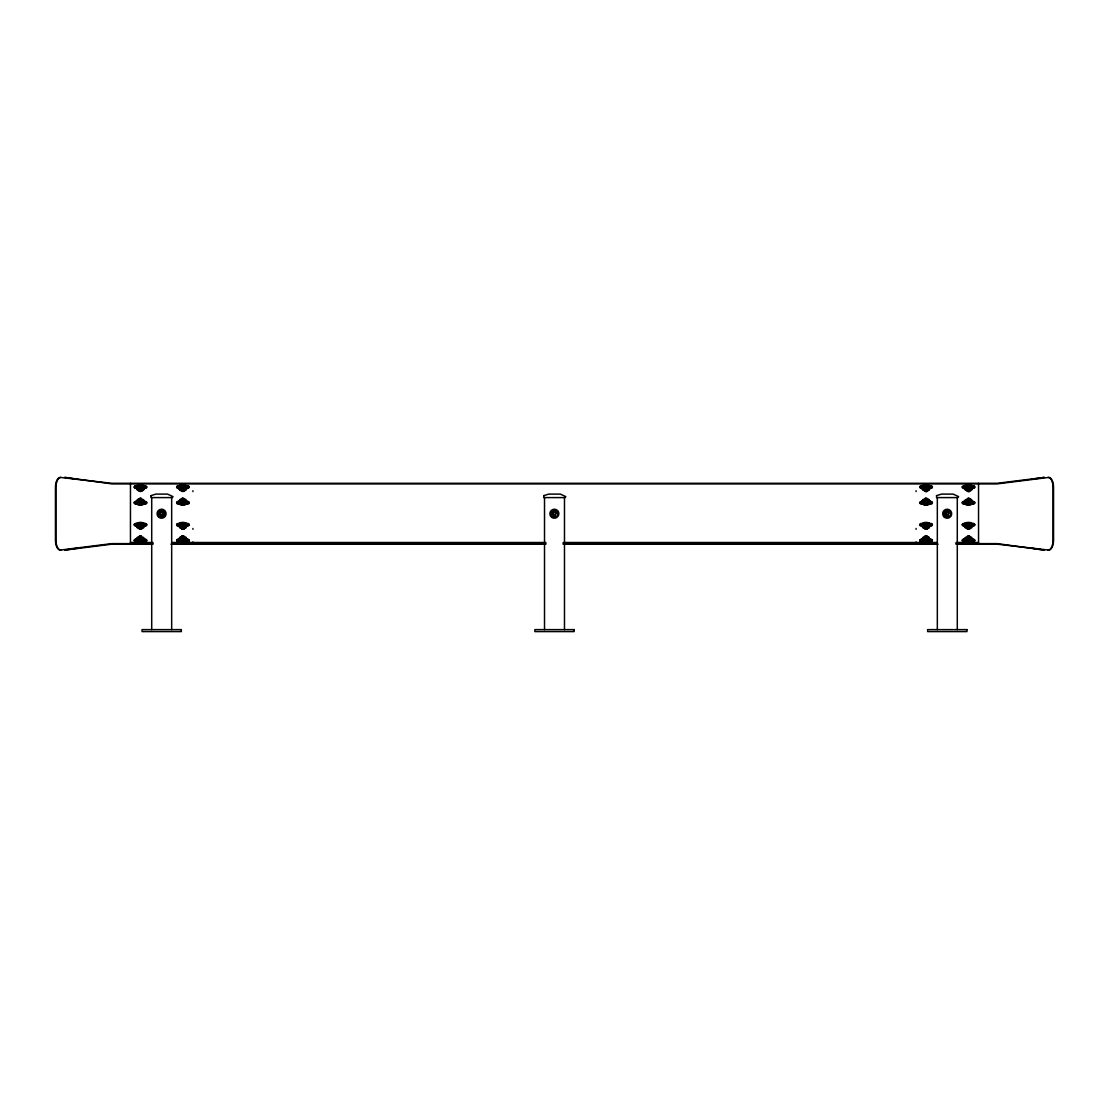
<?xml version="1.0" encoding="UTF-8"?>
<svg xmlns="http://www.w3.org/2000/svg" width="1109" height="1109" viewBox="0 0 1109 1109"><rect width="100%" height="100%" fill="white"/><g stroke="black" fill="none" stroke-linecap="round" stroke-linejoin="round"><path stroke-width="1.5" d="M138.667 487.17L138.667 488.029M139.096 489.998L139.166 486.366L139.027 489.221M142.299 487.17L142.437 489.208L141.231 490.247M138.514 502.183L139.096 499.785M138.902 501.864L139.027 500.561M141.938 502.211L141.592 500.27M140.483 499.452L142.299 500.145L141.592 501.531M139.096 527.704L138.653 524.405L141.342 523.989M139.027 526.941L139.166 524.072M138.514 539.903L139.096 537.491M142.299 524.876L142.437 526.914L141.231 527.953M138.902 539.57L139.027 538.267M140.483 537.158L142.299 537.851L141.592 539.251M181.086 487.17C180.656 485.243 181.737 491.01 182.306 488.75M183.498 489.721L184.357 488.542L182.902 488.071M180.933 502.183L181.086 500.145L182.153 499.535M183.65 490.247L184.718 488.778L182.153 488.168M181.446 502.211L182.306 500.062M183.498 500.062L184.468 500.894L183.498 501.739M184.718 502.613L184.87 500.575L183.65 499.535M180.933 525.306L181.516 524.502C180.698 525.5 182.209 528.882 182.306 526.456M183.498 527.427L184.357 526.248M183.65 527.953L184.718 527.343L184.011 524.987L184.468 525.624M180.933 539.903L181.086 537.851L182.153 537.241M181.446 539.917L182.306 537.782M183.498 537.782L184.468 538.614L183.498 539.445M184.718 540.333L184.87 538.295L183.65 537.241M924.282 487.17L924.033 487.114M924.532 487.918L924.989 487.281L924.282 489.637L925.35 490.247A4.519 2.592 0 0 1 922.064 486.283A4.519 2.592 0 0 1 929.564 486.005A4.519 2.592 0 0 1 927.138 490.081M926.694 488.75C927.526 491.481 927.401 486.948 927.554 487.572M924.282 502.613L924.13 500.575L925.35 499.535M926.847 490.247L928.067 489.208L926.694 487.087M924.532 501.864L925.502 500.062M927.554 501.24L926.694 500.062M927.914 502.613L928.067 500.575L926.847 499.535M924.532 525.624L924.989 524.987L924.282 527.343L925.35 527.953M924.643 526.248L925.502 527.427M926.694 526.456C927.581 528.619 927.581 525.514 926.694 524.793M924.282 540.333L924.13 538.295L925.35 537.241M926.847 527.953L927.914 526.484L925.35 525.874M924.532 539.57L925.502 537.782M927.554 538.96L926.694 537.782M927.914 540.333L928.067 538.295L926.847 537.241M966.951 487.918L967.408 487.281L966.701 489.637L967.769 490.247A4.519 2.592 0 0 1 964.483 486.283A4.519 2.592 0 0 1 971.983 486.005A4.519 2.592 0 0 1 969.571 490.081M967.131 486.796L967.408 489.513M970.333 488.029L969.904 486.796M969.973 489.221L969.626 487.281L969.904 489.998M966.452 502.349L966.701 500.145L968.517 499.452M969.973 500.561L969.973 502.211M969.904 499.785L969.626 501.531M967.769 527.953L966.563 526.914L966.701 524.876M966.951 525.624L967.408 524.987L967.408 527.232M969.973 526.941L969.626 524.987L969.904 527.704M970.333 525.735L969.904 524.502M970.098 540.762C966.882 543.646 964.511 537.116 968.517 537.158M969.973 538.267L969.973 539.917M969.904 537.491C971.706 540.582 965.357 538.919 964.151 539.154A1.871 1.067 0 0 0 962.279 540.222A1.871 1.067 0 0 0 964.151 541.289L972.884 541.289A1.871 1.067 0 0 0 974.756 540.222A1.871 1.067 0 0 0 972.884 539.154M138.417 487.433L138.653 486.699M138.417 525.139L138.653 524.405M180.836 524.82L180.836 525.139M924.033 524.82L924.033 525.139M138.667 488.778L139.374 487.281L138.902 488.889M141.592 489.513L141.869 486.796M181.446 487.572L181.446 489.221M139.096 524.502L138.667 525.735M138.667 526.484L139.374 524.987L138.902 526.595M141.592 527.232L141.869 524.502M184.011 501.531L184.718 501.005M181.446 525.278L181.446 526.941M184.718 538.724L182.153 539.334M927.914 501.005L925.35 501.615M967.408 500.27L967.062 502.211M927.207 539.251L927.914 538.724M966.701 526.484L969.266 525.874M967.408 537.976L967.062 539.917M162.524 515.74L163.217 515.269M138.459 502.793L140.108 503.611L142.063 503.056M180.878 502.793L182.528 503.611L184.482 503.056M138.459 540.499L140.108 541.317L142.063 540.762M180.878 540.499L182.528 541.317L184.482 540.762M924.074 502.793L925.724 503.611L927.679 503.056M966.452 502.03L967.422 503.472L970.098 503.056M924.074 540.499L925.724 541.317L927.679 540.762M139.096 488.404L139.873 487.087M141.079 501.739L141.869 501.379M141.869 502.987L139.096 502.987M184.288 502.987L181.516 502.987M139.096 526.123L139.873 524.793M141.869 540.693L139.096 540.693M181.793 525.957L182.306 524.793M184.288 540.693L181.516 540.693M924.989 488.251L926.847 488.168M927.484 501.379L926.098 501.712M927.484 502.987L924.712 502.987M967.131 488.404L969.266 488.168M969.904 501.379L967.769 501.615M969.904 502.987L967.131 502.987M924.712 526.123L925.502 524.793M926.694 539.445L927.484 539.085M927.484 540.693L924.712 540.693M967.408 525.957L968.517 525.694L968.517 523.282L971.581 524.294L971.581 527.926L968.517 528.938L965.454 527.926L965.454 524.294L968.517 523.282M969.904 539.085L967.769 539.334M969.904 540.693L967.131 540.693M140.483 485.562L137.419 486.588L137.419 490.22L140.483 491.232L143.546 490.22L143.546 486.588L140.483 485.562L139.734 488.168M137.419 488.196L140.483 487.17L143.546 488.196M140.483 498.551L137.419 499.563L137.419 503.195L140.483 504.221L143.546 503.195L143.546 499.563M182.902 485.562L179.838 486.588L179.838 490.22L182.902 491.232L185.965 490.22L185.965 486.588L182.902 485.562L182.902 487.974M179.838 488.196L182.902 487.17L185.965 488.196M137.419 501.587L140.483 502.613L143.546 501.587M179.838 501.587L182.902 502.613L185.965 501.587M182.902 504.221L185.965 503.195L185.965 499.563L182.902 498.551L179.838 499.563L179.838 503.195L182.902 504.221L182.902 502.613M140.483 523.282L137.419 524.294L137.419 527.926L140.483 528.938L143.546 527.926L143.546 524.294L140.483 523.282L140.483 525.694L142.437 526.914M137.419 525.902L140.483 524.89L143.546 525.902M140.483 536.257L137.419 537.269L137.419 540.915L140.483 541.927L143.546 540.915L143.546 537.269M182.902 523.282L179.838 524.294L179.838 527.926L182.902 528.938L185.965 527.926L185.965 524.294L182.902 523.282L183.65 525.874M179.838 525.902L182.902 524.89L185.965 525.902M137.419 539.307L140.483 540.319L143.546 539.307M179.838 539.307L182.902 540.319L185.965 539.307M182.902 541.927L185.965 540.915L185.965 537.269L182.902 536.257L179.838 537.269L179.838 540.915L182.902 541.927L182.902 540.319M926.098 485.562L923.035 486.588L923.035 490.22L926.098 491.232L929.162 490.22L929.162 486.588L926.098 485.562L926.098 487.974M923.035 488.196L926.098 487.17L929.162 488.196M968.517 485.562L965.454 486.588L965.454 490.22L968.517 491.232L971.581 490.22L971.581 486.588L968.517 485.562L968.517 487.974M965.454 488.196L968.517 487.17L971.581 488.196M923.035 501.587L926.098 502.613L929.162 501.587M926.098 504.221L929.162 503.195L929.162 499.563L926.098 498.551L923.035 499.563L923.035 503.195L926.098 504.221L926.098 502.613M965.454 501.587L968.517 502.613L971.581 501.587M965.454 499.563L965.454 503.195L968.517 504.221L971.581 503.195L971.581 499.563L968.517 498.551M926.098 523.282L923.035 524.294L923.035 527.926L926.098 528.938L929.162 527.926L929.162 524.294L926.098 523.282L926.098 525.694M923.035 525.902L926.098 524.89L929.162 525.902M965.454 525.902L968.517 524.89L971.581 525.902M923.035 539.307L926.098 540.319L929.162 539.307M926.098 541.927L929.162 540.915L929.162 537.269L926.098 536.257L923.035 537.269L923.035 540.915L926.098 541.927L926.098 540.319M965.454 539.307L968.517 540.319L971.581 539.307M965.454 537.269L965.454 540.915L968.517 541.927L971.581 540.915L971.581 537.269L968.517 536.257M138.805 503.181L141.55 503.389M181.224 503.181L183.983 503.389M181.585 524.072L183.761 523.989M138.805 540.887L141.55 541.095M181.224 540.887L183.983 541.095M924.421 503.181L927.166 503.389M966.84 503.181L969.599 503.389M924.781 524.072L926.958 523.989M967.2 524.072L969.377 523.989M924.421 540.887L927.166 541.095M966.84 540.887L969.599 541.095M160.86 511.748L161.692 511.582M1044.359 477.411L997.296 483.302L111.704 483.302L60.274 477.411A9.815 4.824 -90 0 0 55.45 487.225L55.45 540.263A9.815 4.824 -90 0 0 60.274 550.078L111.746 543.618L152.959 543.618M956.041 544.186L997.296 544.186L1048.726 550.078A9.815 4.824 -90 0 0 1053.55 540.263L1053.55 487.225A9.815 4.824 -90 0 0 1048.726 477.411L997.254 483.871L111.746 483.871L65.084 477.411M65.084 550.078L111.704 544.186L152.959 544.186M1031.107 479.379L1043.916 477.411M64.641 550.078L77.893 548.123M139.734 499.535C144.378 498.648 137.461 497.622 140.483 499.286M141.231 501.615L139.096 501.379M183.65 501.615L180.933 500.575M139.734 525.874L141.938 526.248M182.902 525.694L180.933 526.914L182.153 527.953M139.734 537.241C144.378 536.354 137.461 535.342 140.483 536.992M141.231 539.334L139.096 539.085M926.098 488.071L924.532 488.889L925.502 489.721M967.769 488.168L968.517 488.071M968.517 499.286C971.539 497.622 964.622 498.648 969.266 499.535M968.517 501.712L969.266 501.615M926.847 539.334L924.13 538.295M968.517 536.992C971.539 535.342 964.622 536.354 969.266 537.241M139.027 485.714L136.116 485.714A1.871 1.067 0 0 0 134.785 486.033M141.938 485.714L144.849 485.714A1.871 1.067 0 0 1 145.57 485.797M184.357 485.714L187.269 485.714A1.871 1.067 0 0 1 189.14 486.796A1.871 1.067 0 0 1 187.269 487.863M927.554 485.714L930.465 485.714A1.871 1.067 0 0 1 932.336 486.796A1.871 1.067 0 0 1 930.465 487.863M967.062 485.714L964.151 485.714A1.871 1.067 0 0 0 963.43 485.797M969.973 485.714L972.884 485.714A1.871 1.067 0 0 1 974.215 486.033M139.027 486.199L136.116 486.199A1.871 1.067 0 0 0 134.244 487.267A1.871 1.067 0 0 0 136.116 488.348M141.938 486.199L144.849 486.199A1.871 1.067 0 0 1 146.721 487.267A1.871 1.067 0 0 1 144.849 488.348L141.938 488.348M181.446 486.199L178.535 486.199A1.871 1.067 0 0 0 176.664 487.267A1.871 1.067 0 0 0 178.535 488.348M184.357 486.199L187.269 486.199A1.871 1.067 0 0 1 189.14 487.267A1.871 1.067 0 0 1 187.269 488.348M924.643 486.199L921.731 486.199A1.871 1.067 0 0 0 919.86 487.267A1.871 1.067 0 0 0 921.731 488.348M927.554 486.199L930.465 486.199A1.871 1.067 0 0 1 932.336 487.267A1.871 1.067 0 0 1 930.465 488.348M967.062 486.199L964.151 486.199A1.871 1.067 0 0 0 962.279 487.267A1.871 1.067 0 0 0 964.151 488.348L967.062 488.348M969.973 486.199L972.884 486.199A1.871 1.067 0 0 1 974.756 487.267A1.871 1.067 0 0 1 972.884 488.348M141.938 501.434L144.849 501.434A1.871 1.067 0 0 1 146.721 502.516A1.871 1.067 0 0 1 144.849 503.583L136.116 503.583A1.871 1.067 0 0 1 134.244 502.516A1.871 1.067 0 0 1 136.116 501.434M967.062 501.434L964.151 501.434A1.871 1.067 0 0 0 962.279 502.516A1.871 1.067 0 0 0 964.151 503.583L972.884 503.583A1.871 1.067 0 0 0 974.756 502.516A1.871 1.067 0 0 0 972.884 501.434M139.027 523.434L136.116 523.434A1.871 1.067 0 0 0 134.785 523.739M141.938 523.434L144.849 523.434A1.871 1.067 0 0 1 145.57 523.517M184.357 523.434L187.269 523.434A1.871 1.067 0 0 1 189.14 524.502A1.871 1.067 0 0 1 187.269 525.569M927.554 523.434L930.465 523.434A1.871 1.067 0 0 1 932.336 524.502A1.871 1.067 0 0 1 930.465 525.569M967.062 523.434L964.151 523.434A1.871 1.067 0 0 0 963.43 523.517M969.973 523.434L972.884 523.434A1.871 1.067 0 0 1 974.215 523.739M141.938 526.054L144.849 526.054A1.871 1.067 0 0 0 146.721 524.987A1.871 1.067 0 0 0 144.849 523.919L136.116 523.919A1.871 1.067 0 0 0 134.244 524.987A1.871 1.067 0 0 0 136.116 526.054M967.062 526.054L964.151 526.054A1.871 1.067 0 0 1 962.279 524.987A1.871 1.067 0 0 1 964.151 523.919L972.884 523.919A1.871 1.067 0 0 1 974.756 524.987A1.871 1.067 0 0 1 972.884 526.054M136.116 539.154A1.871 1.067 0 0 0 134.244 540.222A1.871 1.067 0 0 0 136.116 541.289L144.849 541.289A1.871 1.067 0 0 0 146.721 540.222A1.871 1.067 0 0 0 144.849 539.154L139.873 539.445L138.514 538.295M178.535 539.154A1.871 1.067 0 0 0 176.664 540.222A1.871 1.067 0 0 0 178.535 541.289L187.269 541.289A1.871 1.067 0 0 0 189.14 540.222A1.871 1.067 0 0 0 187.269 539.154M130.46 542.495L152.959 542.495M172.006 542.495L182.389 542.495M185.841 542.495L545.85 542.495M563.15 542.495L923.159 542.495M926.611 542.495L936.994 542.495M956.041 542.495L964.691 542.495M968.157 542.495L978.54 542.495M172.006 543.618L545.85 543.618M563.15 543.618L936.994 543.618M956.041 543.618L997.254 543.618L1043.916 550.078M170.98 544.186L545.85 544.186M563.15 544.186L938.02 544.186M140.483 487.974L141.869 488.404M140.483 488.071L141.231 488.168M182.902 501.712L181.516 501.379M139.734 501.615L140.483 501.712M1031.107 548.123L1044.359 550.078M64.641 477.411L77.893 479.379M947.308 511.582L948.14 511.748M969.904 488.404L969.127 487.087M967.131 501.379L967.921 501.739M924.532 500.894L925.502 501.739M969.904 526.123L969.127 524.793M925.502 539.445L924.532 538.614M184.288 526.123L183.498 524.793M181.516 539.085L182.306 539.445M945.783 515.269L946.476 515.74M966.563 500.575L967.408 501.531M924.989 501.531L924.13 500.575M966.563 538.295L967.408 539.251M927.554 525.278L927.207 525.957M182.306 487.087L180.933 489.208L182.153 490.247A4.519 2.592 0 0 1 178.868 486.283A4.519 2.592 0 0 1 186.367 486.005A4.519 2.592 0 0 1 183.955 490.081M138.514 500.575L139.374 501.531M180.933 538.295L181.793 539.251M141.592 537.976L141.938 539.917M970.486 489.208L969.959 486.574L970.098 488.889M970.347 525.444L969.959 524.28L970.098 526.595M927.54 486.574L927.928 487.406M927.54 524.28L927.54 524.599M928.067 487.6L927.484 486.796L927.484 488.404M928.067 525.306L927.484 524.502L927.484 526.123M184.468 487.918L184.011 487.281L184.011 488.251M142.049 487.918L141.592 487.281L142.437 489.208M138.902 500.894L139.027 502.211M142.049 525.624L141.592 524.987L141.592 525.957M138.902 538.614L139.027 539.917M970.292 486.962L970.347 487.724M966.507 487.877L966.452 487.114L966.563 489.208M966.507 525.583L966.452 524.82L966.563 526.914M138.459 487.877L138.417 487.114L138.514 489.208M138.459 525.583L138.417 524.82L138.514 526.914M978.54 483.302L978.54 544.186M970.486 500.575L970.333 502.613M970.292 524.682L970.486 526.914M970.486 538.295L970.333 540.333M970.098 500.894L970.098 501.864M970.098 538.614L970.098 539.57M968.517 502.613L968.517 504.221M968.517 540.319L968.517 541.927M967.921 487.087L967.921 488.043M967.921 524.793L967.921 525.763M967.131 524.502L967.062 526.248M966.701 487.17L966.701 488.778M966.701 501.005L966.701 502.613M966.701 538.724L966.701 540.333M957.289 497.594L957.289 629.621M937.327 497.594L937.327 629.621M928.067 500.575L928.067 502.183M928.067 538.295L928.067 539.903M927.914 488.029L927.914 489.637M927.914 525.735L927.914 527.343M927.554 488.265L927.554 489.221M927.665 500.894L927.554 502.211M927.554 525.971L927.554 526.941M927.665 538.614L927.554 539.917M927.207 488.556L927.207 489.513M927.207 526.262L927.207 527.232M925.502 487.087L925.502 488.043M924.989 488.556L924.989 489.513M924.989 526.262L924.989 527.232M924.712 486.796L924.643 489.221M924.643 501.24L924.643 502.211M924.712 524.502L924.643 526.941M924.643 538.96L924.643 539.917M924.282 488.029L924.282 489.637M924.282 525.735L924.282 527.343M916.076 490.774L916.076 491.564M916.076 528.48L916.076 529.27M916.076 541.954L916.076 543.618M564.481 497.594L564.481 629.621M544.519 497.594L544.519 629.621M192.924 490.774L192.924 491.564M192.924 528.48L192.924 529.27M192.924 541.954L192.924 543.618M187.269 541.289L187.269 541.774A1.871 1.067 0 0 0 189.14 540.707A1.871 1.067 0 0 0 187.269 539.626M184.87 500.575L184.87 502.183M184.87 538.295L184.87 539.903M184.718 488.029L184.718 489.637M184.718 525.735L184.718 527.343M184.288 486.796L184.357 489.221M184.468 500.894L184.357 502.211M184.288 524.502L184.357 526.941M184.468 538.614L184.357 539.917M184.011 488.556L184.011 489.513M184.011 526.262L184.011 527.232M183.498 487.087L183.498 488.043M181.793 488.556L181.793 489.513M181.793 526.262L181.793 527.232M181.086 488.029L181.086 489.637M181.086 501.005L181.086 502.613M181.086 525.735L181.086 527.343M181.086 538.724L181.086 540.333M178.535 541.289L178.535 541.774A1.871 1.067 0 0 1 176.664 540.707A1.871 1.067 0 0 1 178.535 539.626M171.673 497.594L171.673 629.621M151.711 497.594L151.711 629.621M144.849 541.289L144.849 541.774A1.871 1.067 0 0 0 146.721 540.707A1.871 1.067 0 0 0 144.849 539.626M142.437 500.575L142.299 502.613M142.437 538.295L142.299 540.333M141.079 487.087L141.079 488.043M141.079 524.793L141.079 525.763M140.483 502.613L140.483 504.221M140.483 540.319L140.483 541.927M138.667 501.005L138.667 502.613M138.667 538.724L138.667 540.333M136.116 541.289L136.116 541.774A1.871 1.067 0 0 1 134.244 540.707A1.871 1.067 0 0 1 136.116 539.626M130.46 483.302L130.46 544.186M974.617 486.38A1.871 1.067 0 0 1 972.884 487.863M964.151 487.863A1.871 1.067 0 0 1 962.432 486.38M921.731 487.863A1.871 1.067 0 0 1 919.86 486.796A1.871 1.067 0 0 1 921.731 485.714M972.884 501.92A1.871 1.067 0 0 1 974.756 502.987A1.871 1.067 0 0 1 972.884 504.068M964.151 504.068A1.871 1.067 0 0 1 962.279 502.987A1.871 1.067 0 0 1 964.151 501.92M930.465 501.92A1.871 1.067 0 0 1 932.336 502.987A1.871 1.067 0 0 1 930.465 504.068M921.731 504.068A1.871 1.067 0 0 1 919.86 502.987A1.871 1.067 0 0 1 921.731 501.92M974.617 524.086A1.871 1.067 0 0 1 972.884 525.569M964.151 525.569A1.871 1.067 0 0 1 962.432 524.086M921.731 525.569A1.871 1.067 0 0 1 919.86 524.502A1.871 1.067 0 0 1 921.731 523.434M972.884 539.626A1.871 1.067 0 0 1 974.756 540.707A1.871 1.067 0 0 1 972.884 541.774M964.151 541.774A1.871 1.067 0 0 1 962.279 540.707A1.871 1.067 0 0 1 964.151 539.626M921.731 541.774A1.871 1.067 0 0 1 919.86 540.707A1.871 1.067 0 0 1 921.731 539.626M930.465 539.626A1.871 1.067 0 0 1 932.336 540.707A1.871 1.067 0 0 1 930.465 541.774M1048.213 477.411A9.815 4.824 -90 0 1 1053.037 487.225L1053.037 540.263A9.815 4.824 -90 0 1 1048.213 550.078M921.731 501.434A1.871 1.067 0 0 0 919.86 502.516A1.871 1.067 0 0 0 921.731 503.583L930.465 503.583A1.871 1.067 0 0 0 932.336 502.516A1.871 1.067 0 0 0 930.465 501.434M930.465 526.054A1.871 1.067 0 0 0 932.336 524.987A1.871 1.067 0 0 0 930.465 523.919L921.731 523.919A1.871 1.067 0 0 0 919.86 524.987A1.871 1.067 0 0 0 921.731 526.054M921.731 539.154A1.871 1.067 0 0 0 919.86 540.222A1.871 1.067 0 0 0 921.731 541.289L930.465 541.289A1.871 1.067 0 0 0 932.336 540.222A1.871 1.067 0 0 0 930.465 539.154M136.116 487.863A1.871 1.067 0 0 1 134.383 486.38M146.568 486.38A1.871 1.067 0 0 1 144.849 487.863M178.535 487.863A1.871 1.067 0 0 1 176.664 486.796A1.871 1.067 0 0 1 178.535 485.714M136.116 504.068A1.871 1.067 0 0 1 134.244 502.987A1.871 1.067 0 0 1 136.116 501.92M144.849 501.92A1.871 1.067 0 0 1 146.721 502.987A1.871 1.067 0 0 1 144.849 504.068M178.535 504.068A1.871 1.067 0 0 1 176.664 502.987A1.871 1.067 0 0 1 178.535 501.92M187.269 501.92A1.871 1.067 0 0 1 189.14 502.987A1.871 1.067 0 0 1 187.269 504.068M136.116 525.569A1.871 1.067 0 0 1 134.383 524.086M146.568 524.086A1.871 1.067 0 0 1 144.849 525.569M178.535 525.569A1.871 1.067 0 0 1 176.664 524.502A1.871 1.067 0 0 1 178.535 523.434M60.787 477.411A9.815 4.824 90 0 0 55.963 487.225L55.963 540.263A9.815 4.824 -90 0 0 60.787 550.078M187.269 501.434A1.871 1.067 0 0 1 189.14 502.516A1.871 1.067 0 0 1 187.269 503.583L178.535 503.583A1.871 1.067 0 0 1 176.664 502.516A1.871 1.067 0 0 1 178.535 501.434M178.535 526.054A1.871 1.067 0 0 1 176.664 524.987A1.871 1.067 0 0 1 178.535 523.919L187.269 523.919A1.871 1.067 0 0 1 189.14 524.987A1.871 1.067 0 0 1 187.269 526.054M142.617 500.256A4.519 2.592 0 0 1 143.948 504.068A4.519 2.592 0 0 1 137.169 504.332A4.519 2.592 0 0 1 137.613 500.436M142.617 499.923A4.519 2.592 0 0 1 143.948 503.749A4.519 2.592 0 0 1 137.169 504.013A4.519 2.592 0 0 1 137.613 500.117M928.233 500.256A4.519 2.592 0 0 1 929.564 504.068A4.519 2.592 0 0 1 922.785 504.332A4.519 2.592 0 0 1 923.229 500.436M928.233 499.923A4.519 2.592 0 0 1 929.564 503.749A4.519 2.592 0 0 1 922.785 504.013A4.519 2.592 0 0 1 923.229 500.117M970.652 500.256A4.519 2.592 0 0 1 971.595 504.332A4.519 2.592 0 0 1 964.483 503.791A4.519 2.592 0 0 1 967.228 499.993M970.652 499.923A4.519 2.592 0 0 1 971.595 504.013A4.519 2.592 0 0 1 964.483 503.472A4.519 2.592 0 0 1 967.228 499.674M928.233 537.962A4.519 2.592 0 0 1 929.564 541.788A4.519 2.592 0 0 1 922.785 542.038A4.519 2.592 0 0 1 923.229 538.142M928.233 537.643A4.519 2.592 0 0 1 929.564 541.455A4.519 2.592 0 0 1 922.785 541.719A4.519 2.592 0 0 1 923.229 537.823M925.308 527.51A1.566 0.901 0 0 0 925.308 529.076A1.566 0.901 0 0 0 927.665 528.286A1.566 0.901 0 0 0 925.308 527.51A4.519 2.592 0 0 1 921.801 523.975A4.519 2.592 0 0 1 928.732 522.907A4.519 2.592 0 0 1 928.732 527.025M925.391 527.856A4.519 2.592 0 0 1 922.064 523.989A4.519 2.592 0 0 1 929.564 523.711A4.519 2.592 0 0 1 927.138 527.787M970.652 537.962A4.519 2.592 0 0 1 971.595 542.038A4.519 2.592 0 0 1 964.483 541.497A4.519 2.592 0 0 1 967.228 537.699M970.652 537.643A4.519 2.592 0 0 1 971.595 541.719A4.519 2.592 0 0 1 964.483 541.178A4.519 2.592 0 0 1 967.228 537.38M967.741 489.804A1.566 0.901 0 0 0 967.741 491.356C971.318 492.368 967.492 488.986 967.824 491.467A1.566 0.901 0 0 0 970.098 490.58A1.566 0.901 0 0 0 967.741 489.804A4.519 2.592 0 0 1 964.04 487.932A4.519 2.592 0 0 1 965.648 485.201M965.26 487.017A3.535 2.024 0 0 1 965.26 485.465M970.652 485.021A4.519 2.592 0 0 1 971.151 489.319M925.308 489.804A1.566 0.901 0 0 0 925.308 491.356C928.898 492.368 925.072 488.986 925.405 491.467A1.566 0.901 0 0 0 927.665 490.58A1.566 0.901 0 0 0 925.308 489.804A4.519 2.592 0 0 1 921.607 487.932A4.519 2.592 0 0 1 923.229 485.201M928.233 485.021A4.519 2.592 0 0 1 928.732 489.319M967.741 527.51A1.566 0.901 0 0 0 967.741 529.076A1.566 0.901 0 0 0 970.098 528.286A1.566 0.901 0 0 0 967.741 527.51A4.519 2.592 0 0 1 964.22 523.975A4.519 2.592 0 0 1 971.151 522.907A4.519 2.592 0 0 1 971.151 527.025M965.26 524.723A3.535 2.024 0 0 1 965.26 523.171M967.81 527.856A4.519 2.592 0 0 1 964.483 523.989A4.519 2.592 0 0 1 971.983 523.711A4.519 2.592 0 0 1 969.571 527.787M186.367 538.627A4.519 2.592 0 0 1 185.536 542.259A4.519 2.592 0 0 1 179.201 541.788A4.519 2.592 0 0 1 180.032 538.142M186.367 538.309A4.519 2.592 0 0 1 185.536 541.941A4.519 2.592 0 0 1 179.201 541.455A4.519 2.592 0 0 1 180.032 537.823M142.617 537.962A4.519 2.592 0 0 1 143.948 541.788A4.519 2.592 0 0 1 137.169 542.038A4.519 2.592 0 0 1 137.613 538.142M142.617 537.643A4.519 2.592 0 0 1 143.948 541.455A4.519 2.592 0 0 1 137.169 541.719A4.519 2.592 0 0 1 137.613 537.823M186.367 500.921A4.519 2.592 0 0 1 185.536 504.553A4.519 2.592 0 0 1 179.201 504.068A4.519 2.592 0 0 1 180.032 500.436M186.367 500.589A4.519 2.592 0 0 1 185.536 504.235A4.519 2.592 0 0 1 179.201 503.749A4.519 2.592 0 0 1 180.032 500.117M182.112 527.51A1.566 0.901 0 0 0 182.112 529.076A1.566 0.901 0 0 0 184.468 528.286A1.566 0.901 0 0 0 182.112 527.51A4.519 2.592 0 0 1 178.604 523.975A4.519 2.592 0 0 1 185.536 522.907A4.519 2.592 0 0 1 185.536 527.025M182.195 527.856A4.519 2.592 0 0 1 178.868 523.989A4.519 2.592 0 0 1 186.367 523.711A4.519 2.592 0 0 1 183.955 527.787M143.74 523.171A3.535 2.024 0 0 1 143.74 524.723M139.776 527.537A4.519 2.592 0 0 1 136.185 523.975A4.519 2.592 0 0 1 143.103 522.907A4.519 2.592 0 0 1 143.103 527.025M139.776 527.856A4.519 2.592 0 0 1 136.449 523.989A4.519 2.592 0 0 1 143.948 523.711A4.519 2.592 0 0 1 141.522 527.787M182.112 489.804A1.566 0.901 0 0 0 182.112 491.356A1.566 0.901 0 0 0 184.468 490.58A1.566 0.901 0 0 0 182.112 489.804A4.519 2.592 0 0 1 178.424 487.932A4.519 2.592 0 0 1 180.032 485.201M185.037 485.021A4.519 2.592 0 0 1 185.536 489.319M143.74 485.465A3.535 2.024 0 0 1 143.74 487.017M142.617 485.021A4.519 2.592 0 0 1 143.103 489.319M139.776 489.831A4.519 2.592 0 0 1 135.991 487.932A4.519 2.592 0 0 1 137.613 485.201M139.776 490.15A4.519 2.592 0 0 1 136.449 486.283A4.519 2.592 0 0 1 143.948 486.005A4.519 2.592 0 0 1 141.522 490.081M159.876 512.996C161.29 520.703 166.336 508.532 159.876 512.996M160.237 513.148C161.373 519.317 165.407 509.586 160.237 513.148M552.684 512.996C554.098 520.703 559.144 508.532 552.684 512.996M553.044 513.148C554.181 519.317 558.215 509.586 553.044 513.148M945.492 512.996C946.906 520.703 951.952 508.532 945.492 512.996M945.852 513.148C946.989 519.317 951.023 509.586 945.852 513.148M139.568 490.843L141.467 491.065L139.568 490.843M139.568 528.563L141.467 528.771L139.568 528.563M182.001 490.843L183.886 491.065L182.001 490.843M182.001 498.509L183.886 498.717L182.001 498.509M182.001 528.563L183.886 528.771L182.001 528.563M182.001 536.215L183.886 536.423L182.001 536.215M925.183 498.509L927.082 498.717L925.183 498.509M925.183 528.563L927.082 528.771L925.183 528.563M925.183 536.215L927.082 536.423L925.183 536.215M967.616 528.563L969.502 528.771L967.616 528.563M150.949 495.64L150.949 497.594L172.436 497.594L172.976 496.61L167.514 494.101L155.87 494.101L150.949 495.64M543.757 495.64L543.757 497.594L565.243 497.594L565.784 496.61L560.322 494.101L548.678 494.101L543.757 495.64M936.564 495.64L936.564 497.594L958.051 497.594L958.592 496.61L953.13 494.101L941.486 494.101L936.564 495.64M161.692 510.209L158.629 511.984L158.629 515.519L161.692 517.279L164.756 515.519L164.756 511.984L161.692 510.209M554.5 510.209L551.436 511.984L551.436 515.519L554.5 517.279L557.564 515.519L557.564 511.984L554.5 510.209M947.308 510.209L944.244 511.984L944.244 515.519L947.308 517.279L950.371 515.519L950.371 511.984L947.308 510.209M181.335 629.621L142.049 629.621L142.049 631.589L181.335 631.589L181.335 629.621M574.143 629.621L534.857 629.621L534.857 631.589L574.143 631.589L574.143 629.621M966.951 629.621L927.665 629.621L927.665 631.589L966.951 631.589L966.951 629.621M944.438 517.307A4.519 4.519 0 0 0 951.661 514.313A4.519 4.519 0 0 0 945.464 509.544A4.519 4.519 0 0 0 944.438 517.307M139.692 499.979A1.566 0.901 0 0 0 142.049 499.202A1.566 0.901 0 0 0 139.692 498.426A1.566 0.901 0 0 0 139.692 499.979M158.823 517.307A4.519 4.519 0 0 0 166.045 514.313A4.519 4.519 0 0 0 159.835 509.544A4.519 4.519 0 0 0 158.823 517.307M925.308 499.979A1.566 0.901 0 0 0 927.665 499.202A1.566 0.901 0 0 0 925.308 498.426A1.566 0.901 0 0 0 925.308 499.979M967.741 499.979A1.566 0.901 0 0 0 970.098 499.202A1.566 0.901 0 0 0 967.741 498.426A1.566 0.901 0 0 0 967.741 499.979M925.308 537.699A1.566 0.901 0 0 0 927.665 536.908A1.566 0.901 0 0 0 925.308 536.132A1.566 0.901 0 0 0 925.308 537.699M967.741 537.699A1.566 0.901 0 0 0 970.098 536.908A1.566 0.901 0 0 0 967.741 536.132A1.566 0.901 0 0 0 967.741 537.699M182.112 537.699A1.566 0.901 0 0 0 184.468 536.908A1.566 0.901 0 0 0 182.112 536.132A1.566 0.901 0 0 0 182.112 537.699M139.692 537.699A1.566 0.901 0 0 0 142.049 536.908A1.566 0.901 0 0 0 139.692 536.132A1.566 0.901 0 0 0 139.692 537.699M182.112 499.979A1.566 0.901 0 0 0 184.468 499.202A1.566 0.901 0 0 0 182.112 498.426A1.566 0.901 0 0 0 182.112 499.979M139.692 529.076A1.566 0.901 0 0 0 142.049 528.286A1.566 0.901 0 0 0 139.692 527.51A1.566 0.901 0 0 0 139.692 529.076M139.692 491.356A1.566 0.901 0 0 0 142.049 490.58A1.566 0.901 0 0 0 139.692 489.804A1.566 0.901 0 0 0 139.692 491.356M551.63 517.307A4.519 4.519 0 0 0 558.853 514.313A4.519 4.519 0 0 0 552.656 509.544A4.519 4.519 0 0 0 551.63 517.307"/></g></svg>
